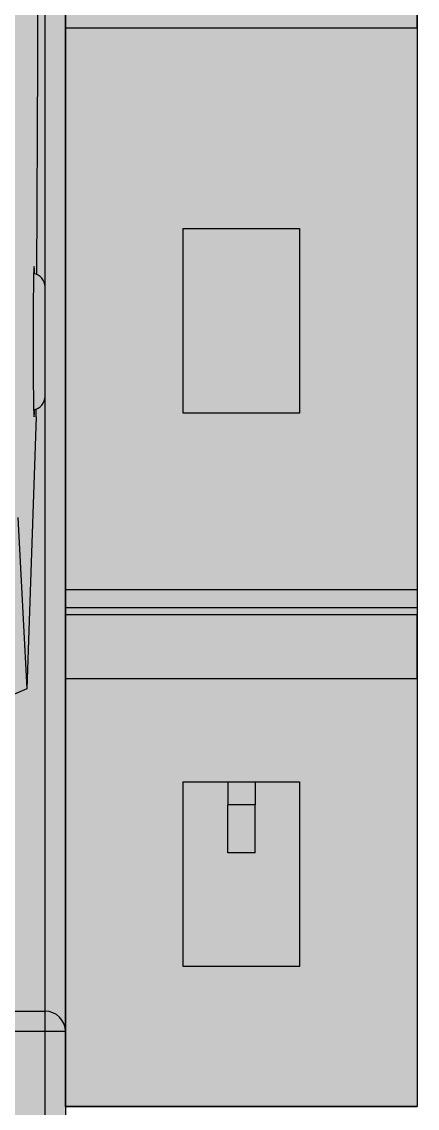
# Model space of a CAD drawing. Extents: x -20 to 2016, y -5898 to 916.
# Drawn here: x 1008.91 to 1014.7, y 55.84 to 71.74 of the extents above; entities that cross this region are included whole.
import ezdxf

# ---------------------------------------------------------------- set-up
doc = ezdxf.new("R2010")
doc.units = 0
doc.layers.add('MAIN-1', color=7, linetype='Continuous')
doc.layers.add('SYMS', color=7, linetype='Continuous')

# ---------------------------------------------------------------- blocks, each defined once
blk = doc.blocks.new('clipfix_35_5-select__2', base_point=(-147.547, 71.306))
at = {"color": 7, "linetype": 'Continuous'}
for p, q in [((-114.737, 76.456), (-115.557, 76.456)), ((-114.737, 71.306), (-114.737, 76.456)), ((-114.737, 76.456), (-106.507, 76.456)), ((-106.507, 76.456), (-106.507, 71.306)), ((-106.507, 76.456), (-106.249, 76.456)), ((-106.249, 71.306), (-106.249, 76.456)), ((-106.249, 76.456), (-106.148, 76.456)), ((-105.212, 76.456), (-106.148, 76.456)), ((-106.148, 71.306), (-106.148, 76.456)), ((-105.212, 76.456), (-98.947, 76.456)), ((-105.212, 71.306), (-105.212, 76.456)), ((-98.947, 71.306), (-98.947, 76.456)), ((-111.797, 74.731), (-109.097, 74.731)), ((-111.797, 73.031), (-111.797, 74.731)), ((-109.097, 74.731), (-109.097, 73.031)), ((-103.697, 74.081), (-103.697, 74.731)), ((-103.697, 74.731), (-100.997, 74.731)), ((-100.997, 74.731), (-100.997, 73.031)), ((-103.697, 73.681), (-103.697, 74.081)), ((-103.697, 74.081), (-103.361, 74.081)), ((-103.361, 74.081), (-103.361, 73.681)), ((-102.661, 74.081), (-103.361, 74.081)), ((-102.661, 74.081), (-102.661, 73.681)), ((-103.697, 73.681), (-103.361, 73.681)), ((-103.697, 73.031), (-103.697, 73.681)), ((-102.661, 73.681), (-103.361, 73.681)), ((-109.097, 73.031), (-111.797, 73.031)), ((-100.997, 73.031), (-103.697, 73.031)), ((-115.557, 71.306), (-114.737, 71.306)), ((-114.737, 71.306), (-106.507, 71.306)), ((-106.507, 71.306), (-106.249, 71.306)), ((-106.249, 71.306), (-106.148, 71.306)), ((-105.212, 71.306), (-106.148, 71.306)), ((-105.212, 71.306), (-98.947, 71.306))]:
    blk.add_line(p, q, dxfattribs=at)

msp = doc.modelspace()

# ---------------------------------------------------------------- hatches: boundary and pattern name
at = {"layer": 'SYMS', "true_color": 0x636466}
h = msp.add_hatch(color=251, dxfattribs=at)
h.dxf.hatch_style = 1
h.paths.add_polyline_path([(982.655, 38.159), (1009.555, 38.159), (1009.555, 117.159), (982.655, 117.159)])
h = msp.add_hatch(color=251, dxfattribs=at)
h.dxf.hatch_style = 1
h.paths.add_polyline_path([(1014.705, 104.463), (1009.555, 104.463), (1009.555, 55.863), (1014.705, 55.863)])

# ---------------------------------------------------------------- linework, layer by layer
at = {"layer": 'MAIN-1'}
for p, q in [((1009.15, 71.163), (1009.15, 81.694)), ((1009.255, 67.859), (1009.255, 74.559)), ((1009.555, 74.559), (1009.555, 56.959)), ((1009.136, 68.042), (1009.15, 71.163)), ((1009.09, 68.082), (1009.089, 68.062)), ((1009.091, 68.1), (1009.09, 68.082)), ((1009.092, 68.129), (1009.091, 68.116)), ((1009.091, 68.116), (1009.091, 68.1)), ((1009.093, 68.148), (1009.092, 68.14)), ((1009.092, 68.14), (1009.092, 68.129)), ((1009.094, 68.154), (1009.093, 68.148)), ((1009.095, 68.159), (1009.094, 68.158)), ((1009.094, 68.158), (1009.094, 68.154)), ((1009.096, 68.157), (1009.095, 68.159)), ((1009.096, 68.152), (1009.096, 68.157)), ((1009.097, 68.144), (1009.096, 68.152)), ((1009.098, 68.132), (1009.097, 68.144)), ((1009.099, 68.117), (1009.098, 68.132)), ((1009.099, 68.099), (1009.099, 68.117)), ((1009.1, 68.078), (1009.099, 68.099)), ((1009.101, 68.054), (1009.1, 68.078)), ((1009.087, 67.93), (1009.086, 67.898)), ((1009.088, 67.989), (1009.087, 67.961)), ((1009.087, 67.961), (1009.087, 67.93)), ((1009.089, 68.04), (1009.088, 68.016)), ((1009.088, 68.016), (1009.088, 67.989)), ((1009.089, 68.062), (1009.089, 68.04)), ((1009.085, 67.79), (1009.084, 67.751)), ((1009.086, 67.864), (1009.085, 67.828)), ((1009.085, 67.828), (1009.085, 67.79)), ((1009.086, 67.898), (1009.086, 67.864)), ((1009.255, 66.259), (1009.255, 67.859)), ((1009.084, 67.667), (1009.083, 67.624)), ((1009.083, 67.624), (1009.083, 67.579)), ((1009.084, 67.751), (1009.084, 67.71)), ((1009.084, 67.71), (1009.084, 67.667)), ((1009.083, 67.486), (1009.082, 67.438)), ((1009.082, 67.438), (1009.082, 67.389)), ((1009.083, 67.579), (1009.083, 67.533)), ((1009.083, 67.533), (1009.083, 67.486)), ((1009.082, 67.389), (1009.082, 67.34)), ((1009.082, 67.34), (1009.082, 67.289)), ((1009.082, 67.289), (1009.082, 67.239)), ((1009.082, 67.188), (1009.081, 67.136)), ((1009.081, 67.136), (1009.081, 67.085)), ((1009.082, 67.239), (1009.082, 67.188)), ((1009.081, 67.085), (1009.081, 67.033)), ((1009.081, 67.033), (1009.081, 66.982)), ((1009.081, 66.982), (1009.082, 66.93)), ((1009.082, 66.93), (1009.082, 66.879)), ((1009.082, 66.879), (1009.082, 66.829)), ((1009.082, 66.829), (1009.082, 66.778)), ((1009.082, 66.778), (1009.082, 66.729)), ((1009.082, 66.729), (1009.082, 66.68)), ((1009.082, 66.68), (1009.083, 66.632)), ((1009.083, 66.632), (1009.083, 66.585)), ((1009.083, 66.585), (1009.083, 66.539)), ((1009.083, 66.539), (1009.083, 66.494)), ((1009.083, 66.494), (1009.084, 66.451)), ((1009.084, 66.451), (1009.084, 66.408)), ((1009.084, 66.408), (1009.084, 66.367)), ((1009.084, 66.367), (1009.085, 66.328)), ((1009.085, 66.328), (1009.085, 66.29)), ((1009.085, 66.29), (1009.086, 66.254)), ((1009.086, 66.254), (1009.086, 66.22)), ((1009.086, 66.22), (1009.087, 66.188)), ((1009.087, 66.188), (1009.087, 66.157)), ((1009.255, 57.259), (1009.255, 66.259)), ((1009.087, 66.157), (1009.088, 66.129)), ((1009.088, 66.129), (1009.088, 66.102)), ((1009.088, 66.102), (1009.089, 66.078)), ((1009.089, 66.078), (1009.089, 66.056)), ((1009.089, 66.056), (1009.09, 66.035)), ((1009.09, 66.035), (1009.091, 66.018)), ((1009.091, 66.018), (1009.091, 66.002)), ((1009.099, 66.019), (1009.1, 66.04)), ((1009.099, 66.001), (1009.099, 66.019)), ((1009.1, 66.04), (1009.101, 66.064)), ((1009.127, 65.959), (1009.127, 66.073)), ((1009.127, 65.959), (1008.989, 61.978)), ((1009.091, 66.002), (1009.092, 65.989)), ((1009.092, 65.989), (1009.092, 65.978)), ((1009.092, 65.978), (1009.093, 65.97)), ((1009.093, 65.97), (1009.094, 65.964)), ((1009.094, 65.964), (1009.094, 65.96)), ((1009.094, 65.96), (1009.095, 65.959)), ((1009.095, 65.959), (1009.096, 65.961)), ((1009.096, 65.966), (1009.097, 65.974)), ((1009.096, 65.961), (1009.096, 65.966)), ((1009.097, 65.974), (1009.098, 65.986)), ((1009.098, 65.986), (1009.099, 66.001)), ((1008.857, 64.484), (1008.989, 61.978)), ((1008.989, 61.978), (1008.015, 61.556)), ((1002.555, 57.259), (1009.255, 57.259)), ((1009.255, 56.959), (1009.255, 57.259)), ((1009.255, 56.959), (1002.555, 56.959)), ((1009.255, 47.359), (1009.255, 56.959)), ((1009.555, 56.959), (1009.255, 56.959)), ((1009.555, 56.959), (1009.555, 47.359))]:
    msp.add_line(p, q, dxfattribs=at)
for centre, radius, start, end in [((1009.055, 67.859), 0.2, 0, 80.0333), ((1009.055, 66.259), 0.2, 279.9666, 0), ((1009.255, 56.959), 0.3, 0, 90)]:
    msp.add_arc(centre, radius, start, end, dxfattribs=at)
at = {"layer": 'SYMS'}
for points in [[(982.655, 117.159), (1009.555, 117.159), (1009.555, 38.159), (982.655, 38.159)], [(1009.555, 104.463), (1014.705, 104.463), (1014.705, 55.863), (1009.555, 55.863)]]:
    msp.add_lwpolyline(points, close=True, dxfattribs=at)

# ---------------------------------------------------------------- block references
at = {"rotation": 270}
msp.add_blockref('clipfix_35_5-select__2', (1009.555, 104.463), dxfattribs=at)

doc.saveas('drawing.dxf')
